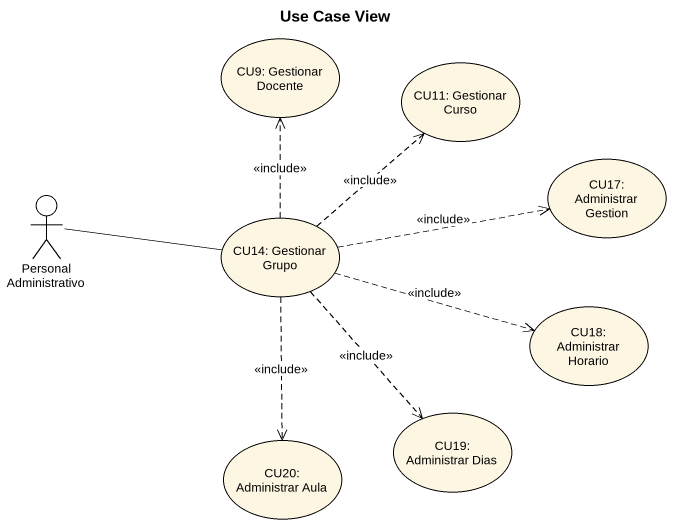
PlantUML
@startuml
title Use Case View
usecase "CU9: Gestionar Docente" as CU9_Gestionar_Docente
usecase "CU11: Gestionar Curso" as CU11_Gestionar_Curso
usecase "CU17: Administrar Gestion" as CU17_Administrar_Gestion
actor "Personal Administrativo" as Personal_Administrativo
usecase "CU14: Gestionar Grupo" as CU14_Gestionar_Grupo
usecase "CU18: Administrar Horario" as CU18_Administrar_Horario
usecase "CU20: Administrar Aula" as CU20_Administrar_Aula
usecase "CU19: Administrar Dias" as CU19_Administrar_Dias
Personal_Administrativo -right- CU14_Gestionar_Grupo
CU14_Gestionar_Grupo .up.> CU9_Gestionar_Docente : <<include>>
CU14_Gestionar_Grupo .up.> CU11_Gestionar_Curso : <<include>>
CU14_Gestionar_Grupo .right.> CU17_Administrar_Gestion : <<include>>
CU14_Gestionar_Grupo .right.> CU18_Administrar_Horario : <<include>>
CU14_Gestionar_Grupo ..> CU20_Administrar_Aula : <<include>>
CU14_Gestionar_Grupo ..> CU19_Administrar_Dias : <<include>>
@enduml
